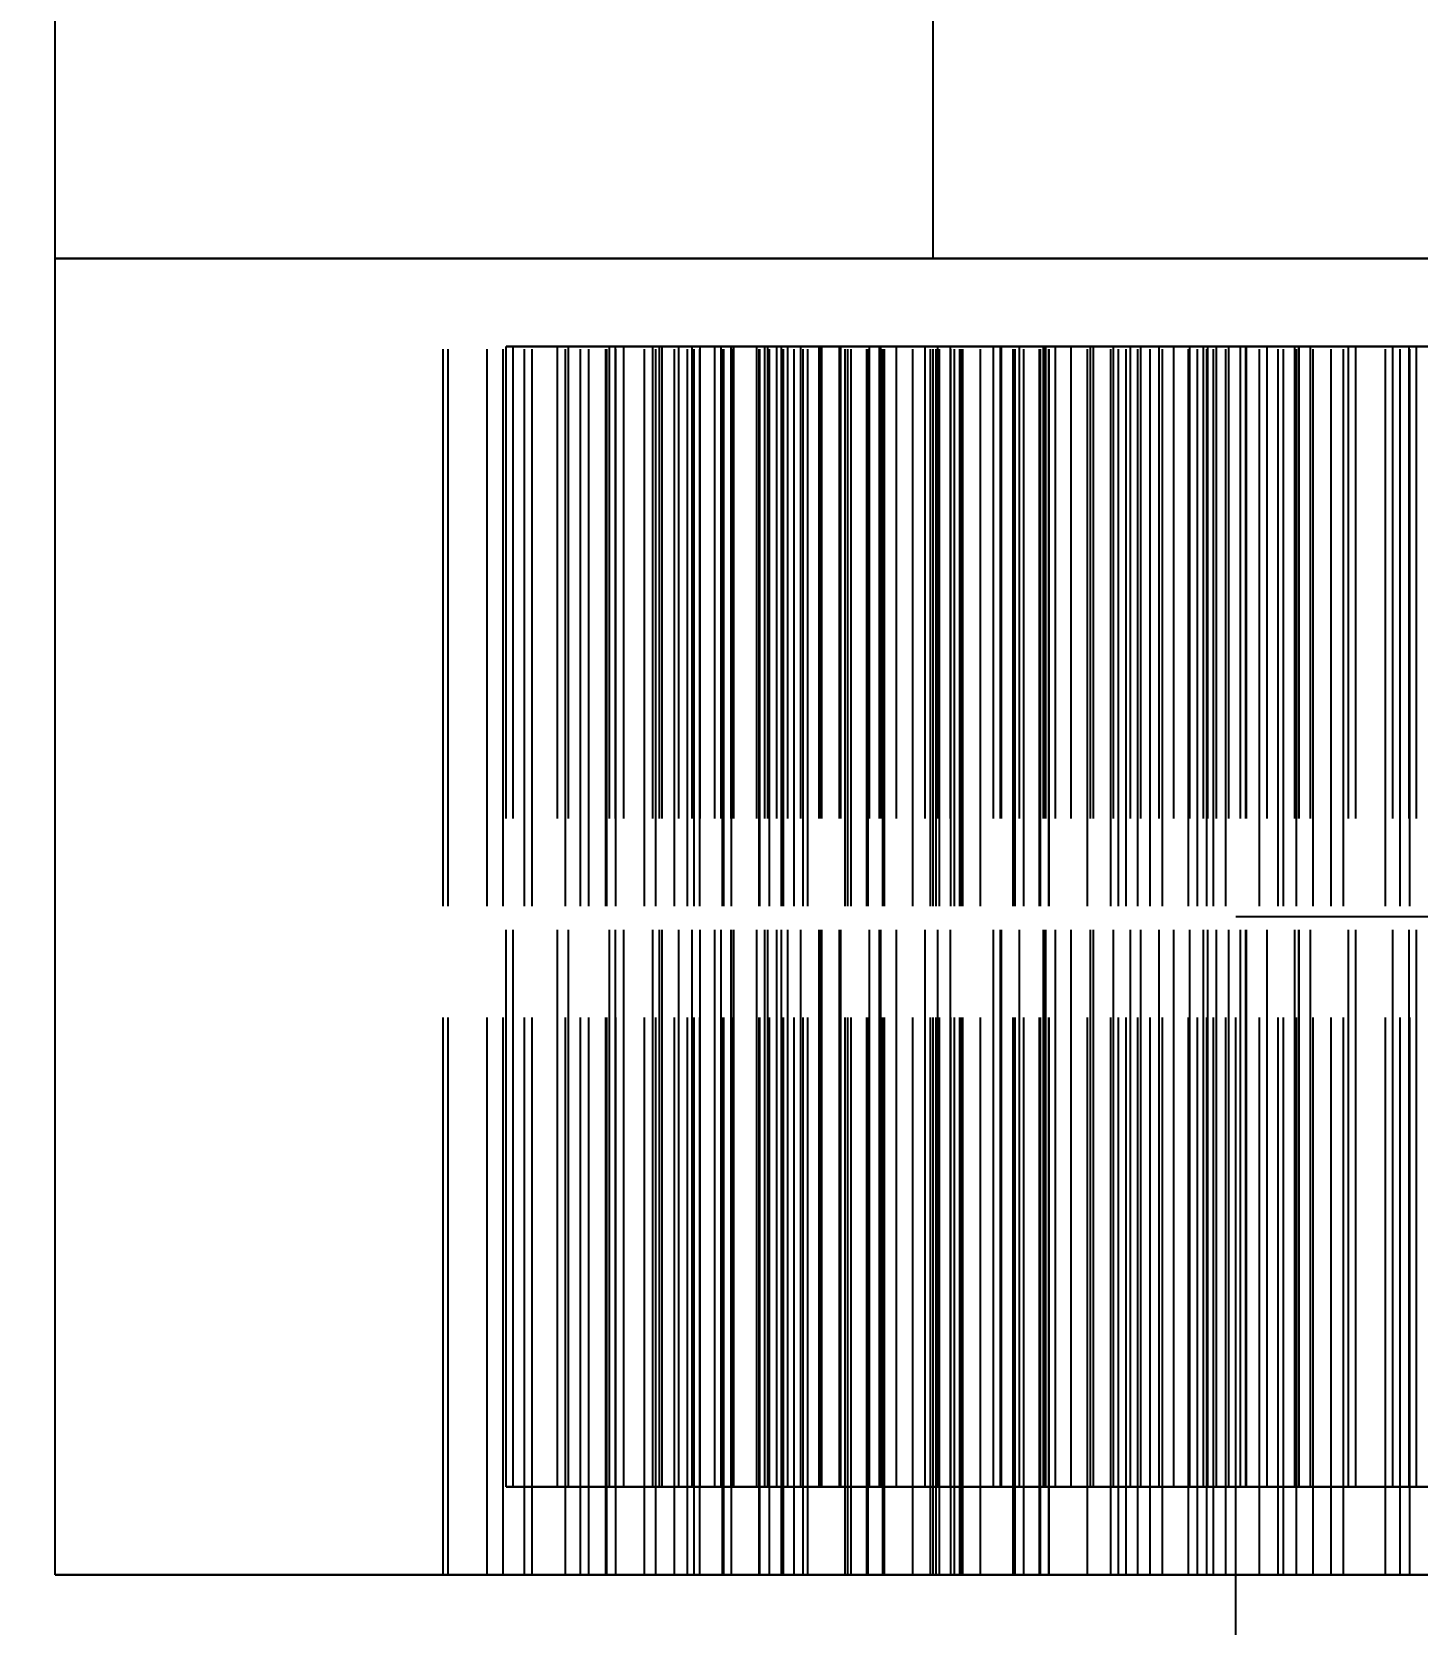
# Model space of a CAD drawing. Header units: millimetres. Extents: x -9 to 234, y -53 to 196.
# Drawn here: x 134.797 to 137.953, y -18.313 to -14.683 of the extents above; entities that cross this region are included whole.
import ezdxf

# ---------------------------------------------------------------- set-up
doc = ezdxf.new("R2010")
doc.units = ezdxf.units.MM
doc.linetypes.add('DASHED', pattern=[1.524, 1.27, -0.254])
for name, color, linetype in [('DIMS', 3, 'CONTINUOUS'), ('HIDDEN', 8, 'DASHED'), ('VISIBLE', 7, 'CONTINUOUS')]:
    doc.layers.add(name, color=color, linetype=linetype)
doc.styles.add('OpenSansCondensed-Light', font='OpenSansCondensed-Light.ttf')
doc.dimstyles.new('EZDXF', dxfattribs={"dimtxt": 0.25, "dimasz": 0.175, "dimexe": 0.375, "dimexo": 0.125, "dimgap": 0.1, "dimtad": 1, "dimlfac": 100, "dimzin": 12, "dimdsep": 46, "dimtxsty": 'OpenSansCondensed-Light', "dimblk": 'ARCHTICK', "dimcen": 2.5, "dimazin": 3, "dimtfac": 0.5, "dimtmove": 2, "dimatfit": 3})

# ---------------------------------------------------------------- blocks, each defined once
blk = doc.blocks.new('_ARCHTICK')
at = {"color": 0, "linetype": 'BYBLOCK', "const_width": 0.15}
blk.add_lwpolyline([(-0.5, -0.5), (0.5, 0.5)], dxfattribs=at)

msp = doc.modelspace()

# ---------------------------------------------------------------- linework, layer by layer
at = {"layer": 'HIDDEN'}
for points in [[(136.85, 23.8), (136.85, -15.2)], [(151.6119, -15.2), (150.85, -15.2), (150.0881, -15.2), (149.32619, -15.2), (148.56429, -15.2), (147.80238, -15.2), (147.04048, -15.2), (146.27857, -15.2), (145.51667, -15.2), (144.75476, -15.2), (143.99286, -15.2), (143.23095, -15.2), (142.46905, -15.2), (141.70714, -15.2), (140.94524, -15.2), (140.18333, -15.2), (139.42143, -15.2), (138.65952, -15.2), (137.89762, -15.2), (137.13571, -15.2), (136.37381, -15.2), (135.6119, -15.2), (134.85, -15.2)], [(151.6119, -15.2), (150.85, -15.2), (150.0881, -15.2), (149.32619, -15.2), (148.56429, -15.2), (147.80238, -15.2), (147.04048, -15.2), (146.27857, -15.2), (145.51667, -15.2), (144.75476, -15.2), (143.99286, -15.2), (143.23095, -15.2), (142.46905, -15.2), (141.70714, -15.2), (140.94524, -15.2), (140.18333, -15.2), (139.42143, -15.2), (138.65952, -15.2), (137.89762, -15.2), (137.13571, -15.2), (136.37381, -15.2), (135.6119, -15.2), (134.85, -15.2)], [(135.74577, -15.2), (135.73369, -15.2)], [(135.73369, -15.2), (135.91905, -15.2)], [(135.91905, -15.2), (135.73369, -15.2)], [(135.73369, -15.2), (135.74577, -15.2)], [(135.73369, -18.2), (135.73369, -15.2)], [(135.73369, -18.2), (135.73369, -15.2)], [(135.93666, -15.2), (135.74577, -15.2)], [(135.74577, -15.2), (135.93666, -15.2)], [(135.74577, -18.2), (135.74577, -15.2)], [(135.74577, -18.2), (135.74577, -15.2)], [(135.87041, -15.2), (135.83424, -15.2)], [(135.83424, -15.2), (136.01316, -15.2)], [(136.01316, -15.2), (135.83424, -15.2)], [(135.83424, -15.2), (135.87041, -15.2)], [(135.83424, -18.2), (135.83424, -15.2)], [(135.83424, -18.2), (135.83424, -15.2)], [(136.06591, -15.2), (135.87041, -15.2)], [(135.87041, -15.2), (136.06591, -15.2)], [(135.87041, -18.2), (135.87041, -15.2)], [(135.87041, -18.2), (135.87041, -15.2)], [(135.91905, -15.2), (136.1048, -15.2)], [(136.1048, -15.2), (135.91905, -15.2)], [(135.91905, -18.2), (135.91905, -15.2)], [(135.91905, -18.2), (135.91905, -15.2)], [(136.1276, -15.2), (135.93666, -15.2)], [(135.93666, -15.2), (136.1276, -15.2)], [(135.93666, -18.2), (135.93666, -15.2)], [(135.93666, -18.2), (135.93666, -15.2)], [(136.01316, -15.2), (136.19282, -15.2)], [(136.19282, -15.2), (136.01316, -15.2)], [(136.01316, -18.2), (136.01316, -15.2)], [(136.01316, -18.2), (136.01316, -15.2)], [(136.10701, -15.2), (136.04691, -15.2)], [(136.04691, -15.2), (136.21853, -15.2)], [(136.21853, -15.2), (136.04691, -15.2)], [(136.04691, -15.2), (136.10701, -15.2)], [(136.04691, -18.2), (136.04691, -15.2)], [(136.04691, -18.2), (136.04691, -15.2)], [(136.2611, -15.2), (136.06591, -15.2)], [(136.06591, -15.2), (136.2611, -15.2)], [(136.06591, -18.2), (136.06591, -15.2)], [(136.06591, -18.2), (136.06591, -15.2)], [(136.1048, -15.2), (136.2909, -15.2)], [(136.2909, -15.2), (136.1048, -15.2)], [(136.1048, -18.2), (136.1048, -15.2)], [(136.1048, -18.2), (136.1048, -15.2)], [(136.30615, -15.2), (136.10701, -15.2)], [(136.10701, -15.2), (136.30615, -15.2)], [(136.10701, -18.2), (136.10701, -15.2)], [(136.10701, -18.2), (136.10701, -15.2)], [(136.31853, -15.2), (136.1276, -15.2)], [(136.1276, -15.2), (136.31853, -15.2)], [(136.1276, -18.2), (136.1276, -15.2)], [(136.1276, -18.2), (136.1276, -15.2)], [(136.19282, -15.2), (136.37318, -15.2)], [(136.37318, -15.2), (136.19282, -15.2)], [(136.19282, -18.2), (136.19282, -15.2)], [(136.19282, -18.2), (136.19282, -15.2)], [(136.21853, -15.2), (136.39122, -15.2)], [(136.39122, -15.2), (136.21853, -15.2)], [(136.21853, -18.2), (136.21853, -15.2)], [(136.21853, -18.2), (136.21853, -15.2)], [(136.45592, -15.2), (136.2611, -15.2)], [(136.2611, -15.2), (136.45592, -15.2)], [(136.2611, -18.2), (136.2611, -15.2)], [(136.2611, -18.2), (136.2611, -15.2)], [(136.2909, -15.2), (136.47731, -15.2)], [(136.47731, -15.2), (136.2909, -15.2)], [(136.2909, -18.2), (136.2909, -15.2)], [(136.2909, -18.2), (136.2909, -15.2)], [(136.50465, -15.2), (136.30615, -15.2)], [(136.30615, -15.2), (136.50465, -15.2)], [(136.30615, -18.2), (136.30615, -15.2)], [(136.30615, -18.2), (136.30615, -15.2)], [(136.50939, -15.2), (136.31853, -15.2)], [(136.31853, -15.2), (136.50939, -15.2)], [(136.31853, -18.2), (136.31853, -15.2)], [(136.31853, -18.2), (136.31853, -15.2)], [(136.45441, -15.2), (136.37067, -15.2)], [(136.37067, -15.2), (136.53415, -15.2)], [(136.53415, -15.2), (136.37067, -15.2)], [(136.37067, -15.2), (136.45441, -15.2)], [(136.37067, -18.2), (136.37067, -15.2)], [(136.37067, -18.2), (136.37067, -15.2)], [(136.37318, -15.2), (136.55422, -15.2)], [(136.55422, -15.2), (136.37318, -15.2)], [(136.37318, -18.2), (136.37318, -15.2)], [(136.37318, -18.2), (136.37318, -15.2)], [(136.39122, -15.2), (136.56497, -15.2)], [(136.56497, -15.2), (136.39122, -15.2)], [(136.39122, -18.2), (136.39122, -15.2)], [(136.39122, -18.2), (136.39122, -15.2)], [(136.65623, -15.2), (136.45441, -15.2)], [(136.45441, -15.2), (136.65623, -15.2)], [(136.45441, -18.2), (136.45441, -15.2)], [(136.45441, -18.2), (136.45441, -15.2)], [(136.65031, -15.2), (136.45592, -15.2)], [(136.45592, -15.2), (136.65031, -15.2)], [(136.45592, -18.2), (136.45592, -15.2)], [(136.45592, -18.2), (136.45592, -15.2)], [(136.47731, -15.2), (136.66398, -15.2)], [(136.66398, -15.2), (136.47731, -15.2)], [(136.47731, -18.2), (136.47731, -15.2)], [(136.47731, -18.2), (136.47731, -15.2)], [(136.70242, -15.2), (136.50465, -15.2)], [(136.50465, -15.2), (136.70242, -15.2)], [(136.50465, -18.2), (136.50465, -15.2)], [(136.50465, -18.2), (136.50465, -15.2)], [(136.70013, -15.2), (136.50939, -15.2)], [(136.50939, -15.2), (136.70013, -15.2)], [(136.50939, -18.2), (136.50939, -15.2)], [(136.50939, -18.2), (136.50939, -15.2)], [(136.53415, -15.2), (136.69903, -15.2)], [(136.69903, -15.2), (136.53415, -15.2)], [(136.53415, -18.2), (136.53415, -15.2)], [(136.53415, -18.2), (136.53415, -15.2)], [(136.55422, -15.2), (136.73593, -15.2)], [(136.73593, -15.2), (136.55422, -15.2)], [(136.55422, -18.2), (136.55422, -15.2)], [(136.55422, -18.2), (136.55422, -15.2)], [(136.56497, -15.2), (136.73976, -15.2)], [(136.73976, -15.2), (136.56497, -15.2)], [(136.56497, -18.2), (136.56497, -15.2)], [(136.56497, -18.2), (136.56497, -15.2)], [(136.84418, -15.2), (136.65031, -15.2)], [(136.65031, -15.2), (136.84418, -15.2)], [(136.65031, -18.2), (136.65031, -15.2)], [(136.65031, -18.2), (136.65031, -15.2)], [(136.85706, -15.2), (136.65623, -15.2)], [(136.65623, -15.2), (136.85706, -15.2)], [(136.65623, -18.2), (136.65623, -15.2)], [(136.65623, -18.2), (136.65623, -15.2)], [(136.66398, -15.2), (136.85089, -15.2)], [(136.85089, -15.2), (136.66398, -15.2)], [(136.66398, -18.2), (136.66398, -15.2)], [(136.66398, -18.2), (136.66398, -15.2)], [(136.69903, -15.2), (136.86532, -15.2)], [(136.86532, -15.2), (136.69903, -15.2)], [(136.69903, -18.2), (136.69903, -15.2)], [(136.69903, -18.2), (136.69903, -15.2)], [(136.89068, -15.2), (136.70013, -15.2)], [(136.70013, -15.2), (136.89068, -15.2)], [(136.70013, -18.2), (136.70013, -15.2)], [(136.70013, -18.2), (136.70013, -15.2)], [(136.89939, -15.2), (136.70242, -15.2)], [(136.70242, -15.2), (136.89939, -15.2)], [(136.70242, -18.2), (136.70242, -15.2)], [(136.70242, -18.2), (136.70242, -15.2)], [(136.73593, -15.2), (136.91828, -15.2)], [(136.91828, -15.2), (136.73593, -15.2)], [(136.73593, -18.2), (136.73593, -15.2)], [(136.73593, -18.2), (136.73593, -15.2)], [(136.73976, -15.2), (136.91561, -15.2)], [(136.91561, -15.2), (136.73976, -15.2)], [(136.73976, -18.2), (136.73976, -15.2)], [(136.73976, -18.2), (136.73976, -15.2)], [(136.91091, -15.2), (136.80396, -15.2)], [(136.80396, -15.2), (136.9585, -15.2)], [(136.9585, -15.2), (136.80396, -15.2)], [(136.80396, -15.2), (136.91091, -15.2)], [(136.80396, -18.2), (136.80396, -15.2)], [(136.80396, -18.2), (136.80396, -15.2)], [(137.03745, -15.2), (136.84418, -15.2)], [(136.84418, -15.2), (137.03745, -15.2)], [(136.84418, -18.2), (136.84418, -15.2)], [(136.84418, -18.2), (136.84418, -15.2)], [(151.51667, -15.2), (150.81825, -15.2), (150.11984, -15.2), (149.42143, -15.2), (148.72302, -15.2), (148.0246, -15.2), (147.32619, -15.2), (146.62778, -15.2), (145.92937, -15.2), (145.23095, -15.2), (144.53254, -15.2), (143.83413, -15.2), (143.13571, -15.2), (142.4373, -15.2), (141.73889, -15.2), (141.04048, -15.2), (140.34206, -15.2), (139.64365, -15.2), (138.94524, -15.2), (138.24683, -15.2), (137.54841, -15.2), (136.85, -15.2)], [(136.85, -15.2), (137.19921, -15.2), (137.54841, -15.2), (137.89762, -15.2), (138.24683, -15.2), (138.59603, -15.2), (138.94524, -15.2), (139.29444, -15.2), (139.64365, -15.2), (139.99286, -15.2), (140.34206, -15.2), (140.69127, -15.2), (141.04048, -15.2), (141.38968, -15.2), (141.73889, -15.2), (142.0881, -15.2), (142.4373, -15.2), (142.78651, -15.2), (143.13571, -15.2), (143.48492, -15.2), (143.83413, -15.2), (144.18333, -15.2), (144.53254, -15.2)], [(136.85089, -18.2), (136.85089, -15.2)], [(136.85089, -18.2), (136.85089, -15.2)], [(137.05682, -15.2), (136.85706, -15.2)], [(136.85706, -15.2), (137.05682, -15.2)], [(136.85706, -18.2), (136.85706, -15.2)], [(136.85706, -18.2), (136.85706, -15.2)], [(136.86532, -15.2), (137.03302, -15.2)], [(137.03302, -15.2), (136.86532, -15.2)], [(136.86532, -18.2), (136.86532, -15.2)], [(136.86532, -18.2), (136.86532, -15.2)], [(136.91828, -15.2), (136.89068, -15.2)], [(136.89068, -15.2), (136.91828, -15.2)], [(136.89068, -18.2), (136.89068, -15.2)], [(136.89068, -18.2), (136.89068, -15.2)], [(137.09545, -15.2), (136.89939, -15.2)], [(136.89939, -15.2), (137.09545, -15.2)], [(136.89939, -18.2), (136.89939, -15.2)], [(136.89939, -18.2), (136.89939, -15.2)], [(137.11443, -15.2), (136.91091, -15.2)], [(136.91091, -15.2), (137.11443, -15.2)], [(136.91091, -18.2), (136.91091, -15.2)], [(136.91091, -18.2), (136.91091, -15.2)], [(136.91561, -15.2), (137.09252, -15.2)], [(137.09252, -15.2), (136.91561, -15.2)], [(136.91561, -18.2), (136.91561, -15.2)], [(136.91561, -18.2), (136.91561, -15.2)], [(136.91828, -18.2), (136.91828, -15.2)], [(136.91828, -18.2), (136.91828, -15.2)], [(136.9585, -15.2), (137.11477, -15.2)], [(137.11477, -15.2), (136.9585, -15.2)], [(136.9585, -18.2), (136.9585, -15.2)], [(136.9585, -18.2), (136.9585, -15.2)], [(137.03302, -15.2), (137.20216, -15.2)], [(137.20216, -15.2), (137.03302, -15.2)], [(137.03302, -18.2), (137.03302, -15.2)], [(137.03302, -18.2), (137.03302, -15.2)], [(137.09252, -15.2), (137.03745, -15.2)], [(137.03745, -15.2), (137.09252, -15.2)], [(137.03745, -18.2), (137.03745, -15.2)], [(137.03745, -18.2), (137.03745, -15.2)], [(137.25541, -15.2), (137.05682, -15.2)], [(137.05682, -15.2), (137.25541, -15.2)], [(137.05682, -18.2), (137.05682, -15.2)], [(137.05682, -18.2), (137.05682, -15.2)], [(137.09252, -18.2), (137.09252, -15.2)], [(137.09252, -18.2), (137.09252, -15.2)], [(137.29048, -15.2), (137.09545, -15.2)], [(137.09545, -15.2), (137.29048, -15.2)], [(137.09545, -18.2), (137.09545, -15.2)], [(137.09545, -18.2), (137.09545, -15.2)], [(137.31662, -15.2), (137.11443, -15.2)], [(137.11443, -15.2), (137.31662, -15.2)], [(137.11443, -18.2), (137.11443, -15.2)], [(137.11443, -18.2), (137.11443, -15.2)], [(137.11477, -15.2), (137.27278, -15.2)], [(137.27278, -15.2), (137.11477, -15.2)], [(137.11477, -18.2), (137.11477, -15.2)], [(137.11477, -18.2), (137.11477, -15.2)], [(137.20216, -15.2), (137.37276, -15.2)], [(137.37276, -15.2), (137.20216, -15.2)], [(137.20216, -18.2), (137.20216, -15.2)], [(137.20216, -18.2), (137.20216, -15.2)], [(137.4527, -15.2), (137.25541, -15.2)], [(137.25541, -15.2), (137.4527, -15.2)], [(137.25541, -18.2), (137.25541, -15.2)], [(137.25541, -18.2), (137.25541, -15.2)], [(137.27278, -15.2), (137.43257, -15.2)], [(137.43257, -15.2), (137.27278, -15.2)], [(137.27278, -18.2), (137.27278, -15.2)], [(137.27278, -18.2), (137.27278, -15.2)], [(137.37276, -15.2), (137.29048, -15.2)], [(137.29048, -15.2), (137.37276, -15.2)], [(137.29048, -18.2), (137.29048, -15.2)], [(137.29048, -18.2), (137.29048, -15.2)], [(137.5174, -15.2), (137.31662, -15.2)], [(137.31662, -15.2), (137.5174, -15.2)], [(137.31662, -18.2), (137.31662, -15.2)], [(137.31662, -18.2), (137.31662, -15.2)], [(137.4743, -15.2), (137.34465, -15.2)], [(137.34465, -15.2), (137.48949, -15.2)], [(137.48949, -15.2), (137.34465, -15.2)], [(137.34465, -15.2), (137.4743, -15.2)], [(137.34465, -18.2), (137.34465, -15.2)], [(137.34465, -18.2), (137.34465, -15.2)], [(137.37276, -18.2), (137.37276, -15.2)], [(137.37276, -18.2), (137.37276, -15.2)], [(137.43257, -15.2), (137.59417, -15.2)], [(137.59417, -15.2), (137.43257, -15.2)], [(137.43257, -18.2), (137.43257, -15.2)], [(137.43257, -18.2), (137.43257, -15.2)], [(137.64856, -15.2), (137.4527, -15.2)], [(137.4527, -15.2), (137.64856, -15.2)], [(137.4527, -18.2), (137.4527, -15.2)], [(137.4527, -18.2), (137.4527, -15.2)], [(137.67852, -15.2), (137.4743, -15.2)], [(137.4743, -15.2), (137.67852, -15.2)], [(137.4743, -18.2), (137.4743, -15.2)], [(137.4743, -18.2), (137.4743, -15.2)], [(137.48949, -15.2), (137.63639, -15.2)], [(137.63639, -15.2), (137.48949, -15.2)], [(137.48949, -18.2), (137.48949, -15.2)], [(137.48949, -18.2), (137.48949, -15.2)], [(137.71663, -15.2), (137.5174, -15.2)], [(137.5174, -15.2), (137.71663, -15.2)], [(137.5174, -18.2), (137.5174, -15.2)], [(137.5174, -18.2), (137.5174, -15.2)], [(137.59417, -15.2), (137.75764, -15.2)], [(137.75764, -15.2), (137.59417, -15.2)], [(137.59417, -18.2), (137.59417, -15.2)], [(137.59417, -18.2), (137.59417, -15.2)], [(137.63639, -15.2), (137.78537, -15.2)], [(137.78537, -15.2), (137.63639, -15.2)], [(137.63639, -18.2), (137.63639, -15.2)], [(137.63639, -18.2), (137.63639, -15.2)], [(137.75764, -15.2), (137.64856, -15.2)], [(137.64856, -15.2), (137.75764, -15.2)], [(137.64856, -18.2), (137.64856, -15.2)], [(137.64856, -18.2), (137.64856, -15.2)], [(137.88109, -15.2), (137.67852, -15.2)], [(137.67852, -15.2), (137.88109, -15.2)], [(137.67852, -18.2), (137.67852, -15.2)], [(137.67852, -18.2), (137.67852, -15.2)], [(137.9142, -15.2), (137.71663, -15.2)], [(137.71663, -15.2), (137.9142, -15.2)], [(137.71663, -18.2), (137.71663, -15.2)], [(137.71663, -18.2), (137.71663, -15.2)], [(137.75764, -18.2), (137.75764, -15.2)], [(137.75764, -18.2), (137.75764, -15.2)], [(137.78537, -15.2), (137.93646, -15.2)], [(137.93646, -15.2), (137.78537, -15.2)], [(137.78537, -18.2), (137.78537, -15.2)], [(137.78537, -18.2), (137.78537, -15.2)], [(138.0819, -15.2), (137.88109, -15.2)], [(137.88109, -15.2), (138.0819, -15.2)], [(137.88109, -18.2), (137.88109, -15.2)], [(137.88109, -18.2), (137.88109, -15.2)], [(138.10992, -15.2), (137.9142, -15.2)], [(137.9142, -15.2), (138.10992, -15.2)], [(137.9142, -18.2), (137.9142, -15.2)], [(137.9142, -18.2), (137.9142, -15.2)], [(137.93646, -15.2), (138.08973, -15.2)], [(138.08973, -15.2), (137.93646, -15.2)], [(137.93646, -18.2), (137.93646, -15.2)], [(137.93646, -18.2), (137.93646, -15.2)], [(135.87745, -15.4), (135.99464, -15.4)], [(135.89335, -15.4), (135.87745, -15.4)], [(135.87745, -18), (135.87745, -15.4)], [(136.01927, -15.4), (135.89335, -15.4)], [(135.89335, -18), (135.89335, -15.4)], [(135.99464, -15.4), (136.11332, -15.4)], [(135.99464, -18), (135.99464, -15.4)], [(136.14543, -15.4), (136.01927, -15.4)], [(136.01927, -18), (136.01927, -15.4)], [(136.11332, -15.4), (136.23302, -15.4)], [(136.11332, -18), (136.11332, -15.4)], [(136.12647, -15.4), (136.22726, -15.4)], [(136.21146, -15.4), (136.12647, -15.4)], [(136.12647, -18), (136.12647, -15.4)], [(136.27132, -15.4), (136.14543, -15.4)], [(136.14543, -18), (136.14543, -15.4)], [(136.30119, -15.4), (136.21146, -15.4)], [(136.21146, -18), (136.21146, -15.4)], [(136.22726, -15.4), (136.36762, -15.4)], [(136.22726, -18), (136.22726, -15.4)], [(136.23302, -15.4), (136.35327, -15.4)], [(136.23302, -18), (136.23302, -15.4)], [(136.39633, -15.4), (136.27132, -15.4)], [(136.27132, -18), (136.27132, -15.4)], [(136.39542, -15.4), (136.30119, -15.4)], [(136.30119, -18), (136.30119, -15.4)], [(136.31961, -15.4), (136.39042, -15.4)], [(136.44906, -15.4), (136.31961, -15.4)], [(136.31961, -18), (136.31961, -15.4)], [(136.35327, -15.4), (136.47353, -15.4)], [(136.35327, -18), (136.35327, -15.4)], [(136.36762, -15.4), (136.50485, -15.4)], [(136.36762, -18), (136.36762, -15.4)], [(136.39042, -15.4), (136.46704, -15.4)], [(136.39042, -18), (136.39042, -15.4)], [(136.49399, -15.4), (136.39542, -15.4)], [(136.39542, -18), (136.39542, -15.4)], [(136.51973, -15.4), (136.39633, -15.4)], [(136.39633, -18), (136.39633, -15.4)], [(136.59096, -15.4), (136.44906, -15.4)], [(136.44906, -18), (136.44906, -15.4)], [(136.46704, -15.4), (136.54932, -15.4)], [(136.46704, -18), (136.46704, -15.4)], [(136.47353, -15.4), (136.59306, -15.4)], [(136.47353, -18), (136.47353, -15.4)], [(136.59696, -15.4), (136.49399, -15.4)], [(136.49399, -18), (136.49399, -15.4)], [(136.50485, -15.4), (136.63827, -15.4)], [(136.50485, -18), (136.50485, -15.4)], [(136.64013, -15.4), (136.51973, -15.4)], [(136.51973, -18), (136.51973, -15.4)], [(136.54932, -15.4), (136.63721, -15.4)], [(136.54932, -18), (136.54932, -15.4)], [(136.72857, -15.4), (136.59096, -15.4)], [(136.59096, -18), (136.59096, -15.4)], [(136.59306, -15.4), (137.00623, -15.4)], [(136.59306, -18), (136.59306, -15.4)], [(136.70539, -15.4), (136.59696, -15.4)], [(136.59696, -18), (136.59696, -15.4)], [(136.63721, -15.4), (136.73102, -15.4)], [(136.63721, -18), (136.63721, -15.4)], [(136.63827, -15.4), (136.76704, -15.4)], [(136.63827, -18), (136.63827, -15.4)], [(137.04739, -15.4), (136.64013, -15.4)], [(136.64013, -18), (136.64013, -15.4)], [(137.10443, -15.4), (136.70539, -15.4)], [(136.70539, -18), (136.70539, -15.4)], [(136.86117, -15.4), (136.72857, -15.4)], [(136.72857, -18), (136.72857, -15.4)], [(136.73102, -15.4), (136.83243, -15.4)], [(136.73102, -18), (136.73102, -15.4)], [(136.76704, -15.4), (136.88995, -15.4)], [(136.76704, -18), (136.76704, -15.4)], [(136.83243, -15.4), (137.21548, -15.4)], [(136.83243, -18), (136.83243, -15.4)], [(136.98787, -15.4), (136.86117, -15.4)], [(136.86117, -18), (136.86117, -15.4)], [(136.88995, -15.4), (137.00392, -15.4)], [(136.88995, -18), (136.88995, -15.4)], [(137.10727, -15.4), (136.98787, -15.4)], [(136.98787, -18), (136.98787, -15.4)], [(137.00392, -15.4), (137.36538, -15.4)], [(137.00392, -18), (137.00392, -15.4)], [(137.00623, -15.4), (137.10443, -15.4)], [(137.00623, -18), (137.00623, -15.4)], [(137.21548, -15.4), (137.04739, -15.4)], [(137.04739, -18), (137.04739, -15.4)], [(137.10223, -15.4), (137.29976, -15.4)], [(137.12946, -15.4), (137.10223, -15.4)], [(137.10223, -18), (137.10223, -15.4)], [(137.10443, -18), (137.10443, -15.4)], [(137.21579, -15.4), (137.10727, -15.4)], [(137.10727, -18), (137.10727, -15.4)], [(137.16499, -15.4), (137.12946, -15.4)], [(137.12946, -18), (137.12946, -15.4)], [(137.2089, -15.4), (137.16499, -15.4)], [(137.16499, -18), (137.16499, -15.4)], [(137.2615, -15.4), (137.2089, -15.4)], [(137.2089, -18), (137.2089, -15.4)], [(137.21548, -18), (137.21548, -15.4)], [(137.55059, -15.4), (137.21579, -15.4)], [(137.21579, -18), (137.21579, -15.4)], [(137.32364, -15.4), (137.2615, -15.4)], [(137.2615, -18), (137.2615, -15.4)], [(137.29976, -15.4), (137.43549, -15.4)], [(137.29976, -18), (137.29976, -15.4)], [(137.39864, -15.4), (137.32364, -15.4)], [(137.32364, -18), (137.32364, -15.4)], [(137.36538, -15.4), (137.71043, -15.4)], [(137.36538, -18), (137.36538, -15.4)], [(137.71043, -15.4), (137.39864, -15.4)], [(137.39864, -18), (137.39864, -15.4)], [(137.43549, -15.4), (137.56408, -15.4)], [(137.43549, -18), (137.43549, -15.4)], [(137.46617, -15.4), (137.47657, -15.4)], [(137.68352, -15.4), (137.46617, -15.4)], [(137.46617, -18), (137.46617, -15.4)], [(137.47657, -15.4), (137.49596, -15.4)], [(137.47657, -18), (137.47657, -15.4)], [(137.49596, -15.4), (137.52451, -15.4)], [(137.49596, -18), (137.49596, -15.4)], [(137.52451, -15.4), (137.56265, -15.4)], [(137.52451, -18), (137.52451, -15.4)], [(137.95169, -15.4), (137.55059, -15.4)], [(137.55059, -18), (137.55059, -15.4)], [(137.56265, -15.4), (137.61142, -15.4)], [(137.56265, -18), (137.56265, -15.4)], [(137.56408, -15.4), (137.6848, -15.4)], [(137.56408, -18), (137.56408, -15.4)], [(137.61142, -15.4), (137.67463, -15.4)], [(137.61142, -18), (137.61142, -15.4)], [(137.67463, -15.4), (137.95169, -15.4)], [(137.67463, -18), (137.67463, -15.4)], [(137.8133, -15.4), (137.68352, -15.4)], [(137.68352, -18), (137.68352, -15.4)], [(137.6848, -15.4), (137.7966, -15.4)], [(137.6848, -18), (137.6848, -15.4)], [(137.71043, -18), (137.71043, -15.4)], [(137.7966, -15.4), (137.8978, -15.4)], [(137.7966, -18), (137.7966, -15.4)], [(137.9351, -15.4), (137.8133, -15.4)], [(137.8133, -18), (137.8133, -15.4)], [(137.8978, -15.4), (137.98364, -15.4)], [(137.8978, -18), (137.8978, -15.4)], [(138.04816, -15.4), (137.9351, -15.4)], [(137.9351, -18), (137.9351, -15.4)], [(137.95169, -18), (137.95169, -15.4)], [(144.49169, -16.7), (144.0572, -16.7), (143.62272, -16.7), (143.18824, -16.7), (142.75376, -16.7), (142.31927, -16.7), (141.88479, -16.7), (141.45031, -16.7), (141.01583, -16.7), (140.58134, -16.7), (140.14686, -16.7), (139.71238, -16.7), (139.2779, -16.7), (138.84341, -16.7), (138.40893, -16.7), (137.97445, -16.7), (137.53997, -16.7)], [(137.53997, -18.2), (137.53997, -16.7)], [(137.974, -16.7), (137.86549, -16.7), (137.75699, -16.7), (137.64848, -16.7), (137.53997, -16.7)], [(135.87745, -18), (135.99464, -18)], [(135.89335, -18), (135.87745, -18)], [(136.01927, -18), (135.89335, -18)], [(135.99464, -18), (136.11332, -18)], [(136.14543, -18), (136.01927, -18)], [(136.11332, -18), (136.23302, -18)], [(136.12647, -18), (136.22726, -18)], [(136.21146, -18), (136.12647, -18)], [(136.27132, -18), (136.14543, -18)], [(136.30119, -18), (136.21146, -18)], [(136.22726, -18), (136.36762, -18)], [(136.23302, -18), (136.35327, -18)], [(136.39633, -18), (136.27132, -18)], [(136.39542, -18), (136.30119, -18)], [(136.31961, -18), (136.39042, -18)], [(136.44906, -18), (136.31961, -18)], [(136.35327, -18), (136.47353, -18)], [(136.36762, -18), (136.50485, -18)], [(136.39042, -18), (136.46704, -18)], [(136.49399, -18), (136.39542, -18)], [(136.51973, -18), (136.39633, -18)], [(136.59096, -18), (136.44906, -18)], [(136.46704, -18), (136.54932, -18)], [(136.47353, -18), (136.59306, -18)], [(136.59696, -18), (136.49399, -18)], [(136.50485, -18), (136.63827, -18)], [(136.64013, -18), (136.51973, -18)], [(136.54932, -18), (136.63721, -18)], [(136.72857, -18), (136.59096, -18)], [(136.59306, -18), (137.00623, -18)], [(136.70539, -18), (136.59696, -18)], [(136.63721, -18), (136.73102, -18)], [(136.63827, -18), (136.76704, -18)], [(137.04739, -18), (136.64013, -18)], [(137.10443, -18), (136.70539, -18)], [(136.86117, -18), (136.72857, -18)], [(136.73102, -18), (136.83243, -18)], [(136.76704, -18), (136.88995, -18)], [(136.83243, -18), (137.21548, -18)], [(136.98787, -18), (136.86117, -18)], [(136.88995, -18), (137.00392, -18)], [(137.10727, -18), (136.98787, -18)], [(137.00392, -18), (137.36538, -18)], [(137.00623, -18), (137.10443, -18)], [(137.21548, -18), (137.04739, -18)], [(137.10223, -18), (137.29976, -18)], [(137.12946, -18), (137.10223, -18)], [(137.21579, -18), (137.10727, -18)], [(137.16499, -18), (137.12946, -18)], [(137.2089, -18), (137.16499, -18)], [(137.2615, -18), (137.2089, -18)], [(137.55059, -18), (137.21579, -18)], [(137.32364, -18), (137.2615, -18)], [(137.29976, -18), (137.43549, -18)], [(137.39864, -18), (137.32364, -18)], [(137.36538, -18), (137.71043, -18)], [(137.71043, -18), (137.39864, -18)], [(137.43549, -18), (137.56408, -18)], [(137.46617, -18), (137.47657, -18)], [(137.68352, -18), (137.46617, -18)], [(137.47657, -18), (137.49596, -18)], [(137.49596, -18), (137.52451, -18)], [(137.52451, -18), (137.56265, -18)], [(137.95169, -18), (137.55059, -18)], [(137.56265, -18), (137.61142, -18)], [(137.56408, -18), (137.6848, -18)], [(137.61142, -18), (137.67463, -18)], [(137.67463, -18), (137.95169, -18)], [(137.8133, -18), (137.68352, -18)], [(137.6848, -18), (137.7966, -18)], [(137.7966, -18), (137.8978, -18)], [(137.9351, -18), (137.8133, -18)], [(137.8978, -18), (137.98364, -18)], [(138.04816, -18), (137.9351, -18)], [(151.6119, -18.2), (150.85, -18.2), (150.0881, -18.2), (149.32619, -18.2), (148.56429, -18.2), (147.80238, -18.2), (147.04048, -18.2), (146.27857, -18.2), (145.51667, -18.2), (144.75476, -18.2), (143.99286, -18.2), (143.23095, -18.2), (142.46905, -18.2), (141.70714, -18.2), (140.94524, -18.2), (140.18333, -18.2), (139.42143, -18.2), (138.65952, -18.2), (137.89762, -18.2), (137.13571, -18.2), (136.37381, -18.2), (135.6119, -18.2), (134.85, -18.2)], [(135.74577, -18.2), (135.73369, -18.2)], [(135.73369, -18.2), (135.91905, -18.2)], [(135.91905, -18.2), (135.73369, -18.2)], [(135.73369, -18.2), (135.74577, -18.2)], [(135.93666, -18.2), (135.74577, -18.2)], [(135.74577, -18.2), (135.93666, -18.2)], [(135.87041, -18.2), (135.83424, -18.2)], [(135.83424, -18.2), (136.01316, -18.2)], [(136.01316, -18.2), (135.83424, -18.2)], [(135.83424, -18.2), (135.87041, -18.2)], [(136.06591, -18.2), (135.87041, -18.2)], [(135.87041, -18.2), (136.06591, -18.2)], [(135.91905, -18.2), (136.1048, -18.2)], [(136.1048, -18.2), (135.91905, -18.2)], [(136.1276, -18.2), (135.93666, -18.2)], [(135.93666, -18.2), (136.1276, -18.2)], [(136.01316, -18.2), (136.19282, -18.2)], [(136.19282, -18.2), (136.01316, -18.2)], [(136.10701, -18.2), (136.04691, -18.2)], [(136.04691, -18.2), (136.21853, -18.2)], [(136.21853, -18.2), (136.04691, -18.2)], [(136.04691, -18.2), (136.10701, -18.2)], [(136.2611, -18.2), (136.06591, -18.2)], [(136.06591, -18.2), (136.2611, -18.2)], [(136.1048, -18.2), (136.2909, -18.2)], [(136.2909, -18.2), (136.1048, -18.2)], [(136.30615, -18.2), (136.10701, -18.2)], [(136.10701, -18.2), (136.30615, -18.2)], [(136.31853, -18.2), (136.1276, -18.2)], [(136.1276, -18.2), (136.31853, -18.2)], [(136.19282, -18.2), (136.37318, -18.2)], [(136.37318, -18.2), (136.19282, -18.2)], [(136.21853, -18.2), (136.39122, -18.2)], [(136.39122, -18.2), (136.21853, -18.2)], [(136.45592, -18.2), (136.2611, -18.2)], [(136.2611, -18.2), (136.45592, -18.2)], [(136.2909, -18.2), (136.47731, -18.2)], [(136.47731, -18.2), (136.2909, -18.2)], [(136.50465, -18.2), (136.30615, -18.2)], [(136.30615, -18.2), (136.50465, -18.2)], [(136.50939, -18.2), (136.31853, -18.2)], [(136.31853, -18.2), (136.50939, -18.2)], [(136.45441, -18.2), (136.37067, -18.2)], [(136.37067, -18.2), (136.53415, -18.2)], [(136.53415, -18.2), (136.37067, -18.2)], [(136.37067, -18.2), (136.45441, -18.2)], [(136.37318, -18.2), (136.55422, -18.2)], [(136.55422, -18.2), (136.37318, -18.2)], [(136.39122, -18.2), (136.56497, -18.2)], [(136.56497, -18.2), (136.39122, -18.2)], [(136.65623, -18.2), (136.45441, -18.2)], [(136.45441, -18.2), (136.65623, -18.2)], [(136.65031, -18.2), (136.45592, -18.2)], [(136.45592, -18.2), (136.65031, -18.2)], [(136.47731, -18.2), (136.66398, -18.2)], [(136.66398, -18.2), (136.47731, -18.2)], [(136.70242, -18.2), (136.50465, -18.2)], [(136.50465, -18.2), (136.70242, -18.2)], [(136.70013, -18.2), (136.50939, -18.2)], [(136.50939, -18.2), (136.70013, -18.2)], [(136.53415, -18.2), (136.69903, -18.2)], [(136.69903, -18.2), (136.53415, -18.2)], [(136.55422, -18.2), (136.73593, -18.2)], [(136.73593, -18.2), (136.55422, -18.2)], [(136.56497, -18.2), (136.73976, -18.2)], [(136.73976, -18.2), (136.56497, -18.2)], [(136.84418, -18.2), (136.65031, -18.2)], [(136.65031, -18.2), (136.84418, -18.2)], [(136.85706, -18.2), (136.65623, -18.2)], [(136.65623, -18.2), (136.85706, -18.2)], [(136.66398, -18.2), (136.85089, -18.2)], [(136.85089, -18.2), (136.66398, -18.2)], [(136.69903, -18.2), (136.86532, -18.2)], [(136.86532, -18.2), (136.69903, -18.2)], [(136.89068, -18.2), (136.70013, -18.2)], [(136.70013, -18.2), (136.89068, -18.2)], [(136.89939, -18.2), (136.70242, -18.2)], [(136.70242, -18.2), (136.89939, -18.2)], [(136.73593, -18.2), (136.91828, -18.2)], [(136.91828, -18.2), (136.73593, -18.2)], [(136.73976, -18.2), (136.91561, -18.2)], [(136.91561, -18.2), (136.73976, -18.2)], [(136.91091, -18.2), (136.80396, -18.2)], [(136.80396, -18.2), (136.9585, -18.2)], [(136.9585, -18.2), (136.80396, -18.2)], [(136.80396, -18.2), (136.91091, -18.2)], [(137.03745, -18.2), (136.84418, -18.2)], [(136.84418, -18.2), (137.03745, -18.2)], [(137.05682, -18.2), (136.85706, -18.2)], [(136.85706, -18.2), (137.05682, -18.2)], [(136.86532, -18.2), (137.03302, -18.2)], [(137.03302, -18.2), (136.86532, -18.2)], [(136.91828, -18.2), (136.89068, -18.2)], [(136.89068, -18.2), (136.91828, -18.2)], [(137.09545, -18.2), (136.89939, -18.2)], [(136.89939, -18.2), (137.09545, -18.2)], [(137.11443, -18.2), (136.91091, -18.2)], [(136.91091, -18.2), (137.11443, -18.2)], [(136.91561, -18.2), (137.09252, -18.2)], [(137.09252, -18.2), (136.91561, -18.2)], [(136.9585, -18.2), (137.11477, -18.2)], [(137.11477, -18.2), (136.9585, -18.2)], [(137.03302, -18.2), (137.20216, -18.2)], [(137.20216, -18.2), (137.03302, -18.2)], [(137.09252, -18.2), (137.03745, -18.2)], [(137.03745, -18.2), (137.09252, -18.2)], [(137.25541, -18.2), (137.05682, -18.2)], [(137.05682, -18.2), (137.25541, -18.2)], [(137.29048, -18.2), (137.09545, -18.2)], [(137.09545, -18.2), (137.29048, -18.2)], [(137.31662, -18.2), (137.11443, -18.2)], [(137.11443, -18.2), (137.31662, -18.2)], [(137.11477, -18.2), (137.27278, -18.2)], [(137.27278, -18.2), (137.11477, -18.2)], [(137.20216, -18.2), (137.37276, -18.2)], [(137.37276, -18.2), (137.20216, -18.2)], [(137.4527, -18.2), (137.25541, -18.2)], [(137.25541, -18.2), (137.4527, -18.2)], [(137.27278, -18.2), (137.43257, -18.2)], [(137.43257, -18.2), (137.27278, -18.2)], [(137.37276, -18.2), (137.29048, -18.2)], [(137.29048, -18.2), (137.37276, -18.2)], [(137.5174, -18.2), (137.31662, -18.2)], [(137.31662, -18.2), (137.5174, -18.2)], [(137.4743, -18.2), (137.34465, -18.2)], [(137.34465, -18.2), (137.48949, -18.2)], [(137.48949, -18.2), (137.34465, -18.2)], [(137.34465, -18.2), (137.4743, -18.2)], [(137.43257, -18.2), (137.59417, -18.2)], [(137.59417, -18.2), (137.43257, -18.2)], [(137.64856, -18.2), (137.4527, -18.2)], [(137.4527, -18.2), (137.64856, -18.2)], [(137.67852, -18.2), (137.4743, -18.2)], [(137.4743, -18.2), (137.67852, -18.2)], [(137.48949, -18.2), (137.63639, -18.2)], [(137.63639, -18.2), (137.48949, -18.2)], [(137.71663, -18.2), (137.5174, -18.2)], [(137.5174, -18.2), (137.71663, -18.2)], [(137.59417, -18.2), (137.75764, -18.2)], [(137.75764, -18.2), (137.59417, -18.2)], [(137.63639, -18.2), (137.78537, -18.2)], [(137.78537, -18.2), (137.63639, -18.2)], [(137.75764, -18.2), (137.64856, -18.2)], [(137.64856, -18.2), (137.75764, -18.2)], [(137.88109, -18.2), (137.67852, -18.2)], [(137.67852, -18.2), (137.88109, -18.2)], [(137.9142, -18.2), (137.71663, -18.2)], [(137.71663, -18.2), (137.9142, -18.2)], [(137.78537, -18.2), (137.93646, -18.2)], [(137.93646, -18.2), (137.78537, -18.2)], [(138.0819, -18.2), (137.88109, -18.2)], [(137.88109, -18.2), (138.0819, -18.2)], [(138.10992, -18.2), (137.9142, -18.2)], [(137.9142, -18.2), (138.10992, -18.2)], [(137.93646, -18.2), (138.08973, -18.2)], [(138.08973, -18.2), (137.93646, -18.2)]]:
    msp.add_lwpolyline(points, dxfattribs=at)
at = {"layer": 'VISIBLE'}
for points in [[(134.85, -15.2), (134.85, 32.3)], [(134.85, -15.2), (135.23095, -15.2), (135.6119, -15.2), (135.99286, -15.2), (136.37381, -15.2), (136.75476, -15.2), (137.13571, -15.2), (137.51667, -15.2), (137.89762, -15.2), (138.27857, -15.2), (138.65952, -15.2), (139.04048, -15.2), (139.42143, -15.2), (139.80238, -15.2), (140.18333, -15.2), (140.56429, -15.2), (140.94524, -15.2), (141.32619, -15.2)], [(134.85, -15.2), (135.23095, -15.2), (135.6119, -15.2), (135.99286, -15.2), (136.37381, -15.2), (136.75476, -15.2), (137.13571, -15.2), (137.51667, -15.2), (137.89762, -15.2), (138.27857, -15.2), (138.65952, -15.2), (139.04048, -15.2), (139.42143, -15.2), (139.80238, -15.2), (140.18333, -15.2), (140.56429, -15.2), (140.94524, -15.2), (141.32619, -15.2)], [(134.85, -18.2), (134.85, -15.2)], [(134.85, -18.2), (135.23095, -18.2), (135.6119, -18.2), (135.99286, -18.2), (136.37381, -18.2), (136.75476, -18.2), (137.13571, -18.2), (137.51667, -18.2), (137.89762, -18.2), (138.27857, -18.2), (138.65952, -18.2), (139.04048, -18.2), (139.42143, -18.2), (139.80238, -18.2), (140.18333, -18.2), (140.56429, -18.2), (140.94524, -18.2), (141.32619, -18.2)], [(137.53997, -18.6), (137.53997, -18.2)]]:
    msp.add_lwpolyline(points, dxfattribs=at)

# ---------------------------------------------------------------- dimensions: what is measured, and where the dimension line sits
at = {"layer": 'DIMS'}
msp.add_linear_dim(base=(87.75, -20.2), p1=(137.35, -20.2), p2=(137.35, -8.2), angle=90, dimstyle='EZDXF', override={"dimtxt": 1.6, "dimasz": 1, "dimexe": 0.6, "dimexo": 0.5, "dimdec": 2}, dxfattribs=at).render()

doc.saveas('drawing.dxf')
